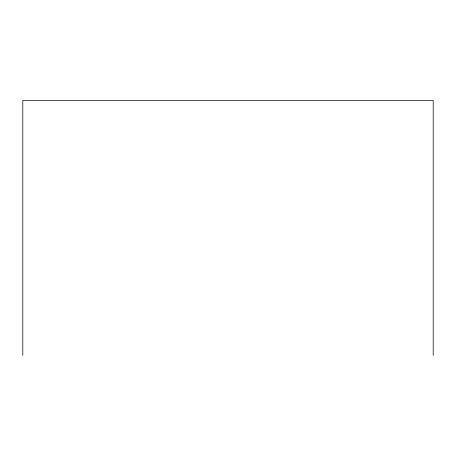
<?xml version="1.0" encoding="UTF-8"?>
<svg xmlns="http://www.w3.org/2000/svg" width="456" height="456" viewBox="0 0 456 456"><rect width="100%" height="100%" fill="white"/><g stroke="black" fill="none" stroke-linecap="round" stroke-linejoin="round"><path stroke-width="0.68" d="M433.2 355.537L433.2 100.462L22.8 100.462L22.8 355.537"/></g></svg>
